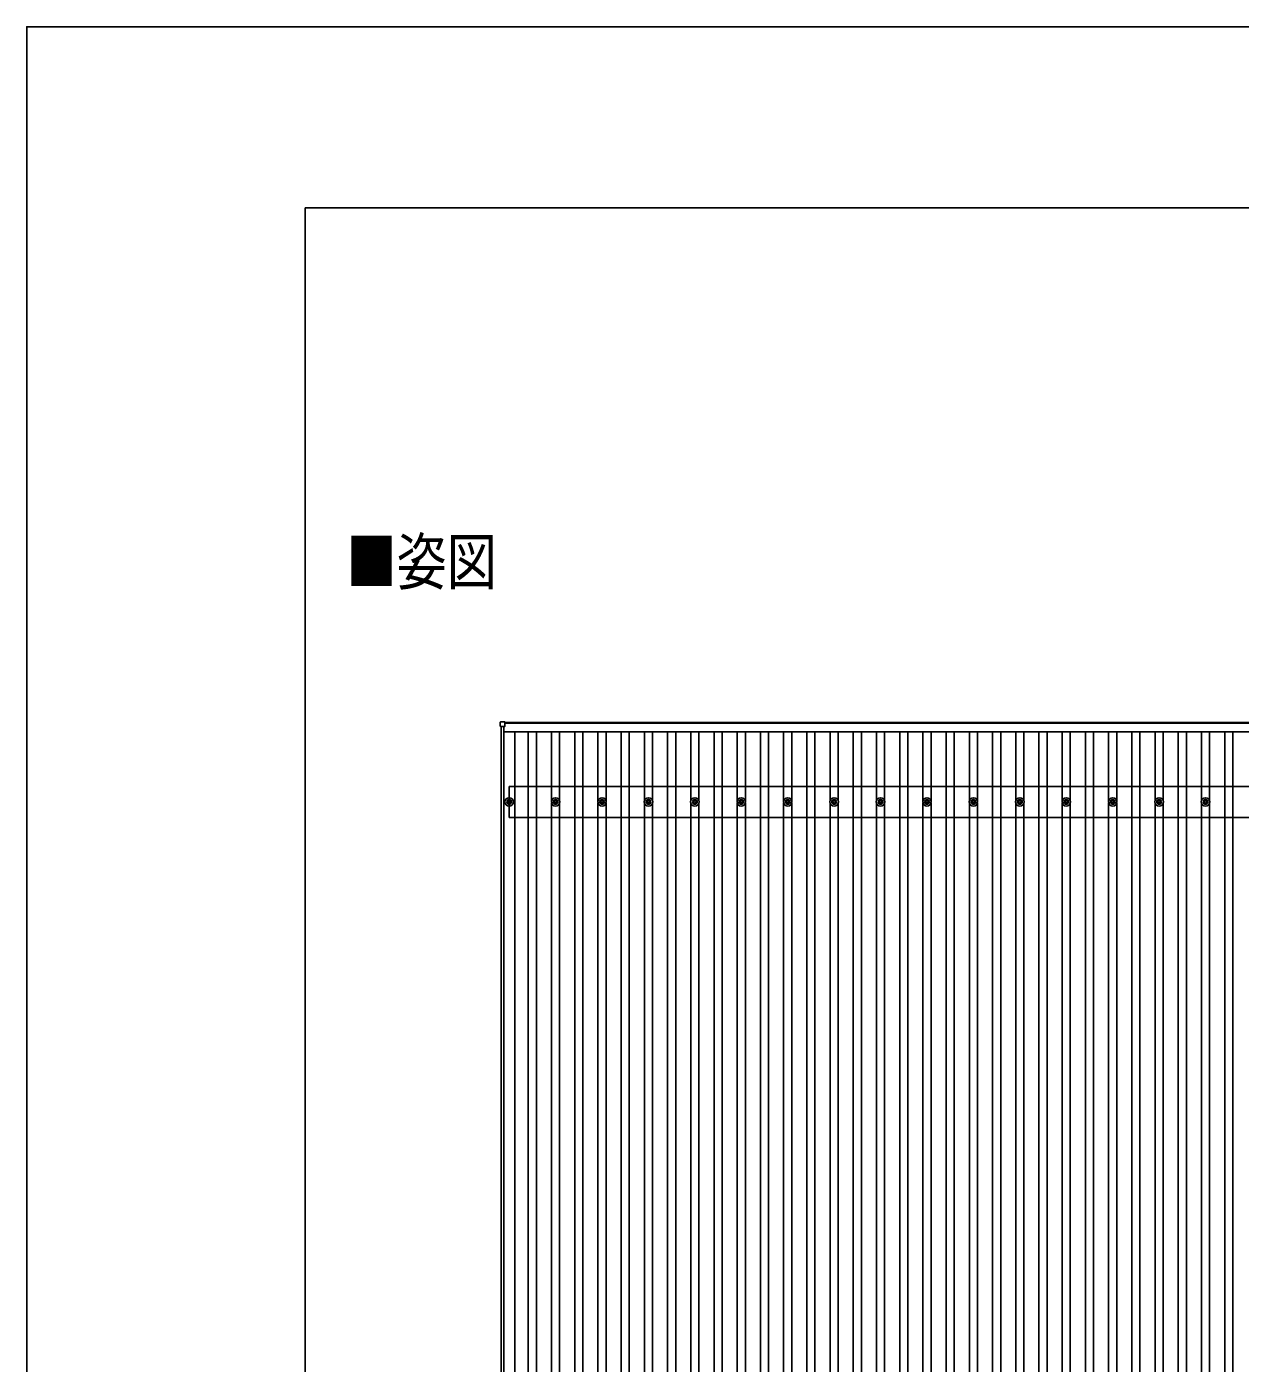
# Model space of a CAD drawing. Units: millimetres, scale not verified. Extents: x -16820 to 16820, y -11880 to 11880.
# Drawn here: x -16820 to -11592, y 6121 to 11880 of the extents above; entities that cross this region are included whole.
import ezdxf
from ezdxf.enums import TextEntityAlignment as Align

# ---------------------------------------------------------------- set-up
doc = ezdxf.new("R2010")
doc.units = ezdxf.units.MM
doc.header["$LTSCALE"] = 50
for name, color, linetype in [('0-2_USER1', 3, 'Continuous'), ('0-5_YKK_13', 4, 'Continuous'), ('0-6_YKK_A1', 4, 'Continuous'), ('0-8_YKK_ZWAK', 7, 'Continuous')]:
    doc.layers.add(name, color=color, linetype=linetype)
doc.styles.add('ＭＳ ゴシック', font='')
doc.styles.get('ＭＳ ゴシック').set_extended_font_data('MS Gothic')

msp = doc.modelspace()

# ---------------------------------------------------------------- linework, layer by layer
at = {"layer": '0-5_YKK_13'}
for p, q in [((-14779.92, 8865.74), (-14779.92, 8883.74)), ((-14778.92, 8884.74), (-14760.92, 8884.74)), ((-14759.92, 8883.74), (-14759.92, 8865.74)), ((-14760.92, 8864.74), (-14778.92, 8864.74)), ((-14751.62, 8541.55), (-14747.2, 8541.55)), ((-14751.62, 8538.05), (-14747.2, 8538.05)), ((-14743.37, 8549.8), (-14743.37, 8545.38)), ((-14743.37, 8534.22), (-14743.37, 8529.8)), ((-14739.87, 8549.8), (-14739.87, 8545.38)), ((-14739.87, 8534.22), (-14739.87, 8529.8)), ((-14736.04, 8541.55), (-14731.62, 8541.55)), ((-14736.04, 8538.05), (-14731.62, 8538.05)), ((-14551.62, 8541.55), (-14547.2, 8541.55)), ((-14551.62, 8538.05), (-14547.2, 8538.05)), ((-14543.37, 8549.8), (-14543.37, 8545.38)), ((-14543.37, 8534.22), (-14543.37, 8529.8)), ((-14539.87, 8549.8), (-14539.87, 8545.38)), ((-14539.87, 8534.22), (-14539.87, 8529.8)), ((-14536.04, 8541.55), (-14531.62, 8541.55)), ((-14536.04, 8538.05), (-14531.62, 8538.05)), ((-14351.62, 8541.55), (-14347.21, 8541.55)), ((-14351.62, 8538.05), (-14347.21, 8538.05)), ((-14343.37, 8549.8), (-14343.37, 8545.38)), ((-14343.37, 8534.22), (-14343.37, 8529.8)), ((-14339.87, 8549.8), (-14339.87, 8545.38)), ((-14339.87, 8534.22), (-14339.87, 8529.8)), ((-14336.04, 8541.55), (-14331.63, 8541.55)), ((-14336.04, 8538.05), (-14331.63, 8538.05)), ((-14151.62, 8541.55), (-14147.21, 8541.55)), ((-14151.62, 8538.05), (-14147.21, 8538.05)), ((-14143.37, 8549.8), (-14143.37, 8545.38)), ((-14143.37, 8534.22), (-14143.37, 8529.8)), ((-14139.87, 8549.8), (-14139.87, 8545.38)), ((-14139.87, 8534.22), (-14139.87, 8529.8)), ((-14136.04, 8541.55), (-14131.63, 8541.55)), ((-14136.04, 8538.05), (-14131.63, 8538.05)), ((-13951.62, 8541.55), (-13947.21, 8541.55)), ((-13951.62, 8538.05), (-13947.21, 8538.05)), ((-13943.37, 8549.8), (-13943.37, 8545.38)), ((-13943.37, 8534.22), (-13943.37, 8529.8)), ((-13939.87, 8549.8), (-13939.87, 8545.38)), ((-13939.87, 8534.22), (-13939.87, 8529.8)), ((-13936.04, 8541.55), (-13931.63, 8541.55)), ((-13936.04, 8538.05), (-13931.63, 8538.05)), ((-13751.62, 8541.55), (-13747.21, 8541.55)), ((-13751.62, 8538.05), (-13747.21, 8538.05)), ((-13743.37, 8549.8), (-13743.37, 8545.38)), ((-13743.37, 8534.22), (-13743.37, 8529.8)), ((-13739.87, 8549.8), (-13739.87, 8545.38)), ((-13739.87, 8534.22), (-13739.87, 8529.8)), ((-13736.04, 8541.55), (-13731.63, 8541.55)), ((-13736.04, 8538.05), (-13731.63, 8538.05)), ((-13551.62, 8541.55), (-13547.21, 8541.55)), ((-13551.62, 8538.05), (-13547.21, 8538.05)), ((-13543.37, 8549.8), (-13543.37, 8545.38)), ((-13543.37, 8534.22), (-13543.37, 8529.8)), ((-13539.87, 8549.8), (-13539.87, 8545.38)), ((-13539.87, 8534.22), (-13539.87, 8529.8)), ((-13536.04, 8541.55), (-13531.63, 8541.55)), ((-13536.04, 8538.05), (-13531.63, 8538.05)), ((-13351.62, 8541.55), (-13347.21, 8541.55)), ((-13351.62, 8538.05), (-13347.21, 8538.05)), ((-13343.37, 8549.8), (-13343.37, 8545.38)), ((-13343.37, 8534.22), (-13343.37, 8529.8)), ((-13339.87, 8549.8), (-13339.87, 8545.38)), ((-13339.87, 8534.22), (-13339.87, 8529.8)), ((-13336.04, 8541.55), (-13331.63, 8541.55)), ((-13336.04, 8538.05), (-13331.63, 8538.05)), ((-13151.62, 8541.55), (-13147.21, 8541.55)), ((-13151.62, 8538.05), (-13147.21, 8538.05)), ((-13143.37, 8549.8), (-13143.37, 8545.38)), ((-13143.37, 8534.22), (-13143.37, 8529.8)), ((-13139.87, 8549.8), (-13139.87, 8545.38)), ((-13139.87, 8534.22), (-13139.87, 8529.8)), ((-13136.04, 8541.55), (-13131.63, 8541.55)), ((-13136.04, 8538.05), (-13131.63, 8538.05)), ((-12951.62, 8541.55), (-12947.21, 8541.55)), ((-12951.62, 8538.05), (-12947.21, 8538.05)), ((-12943.37, 8549.8), (-12943.37, 8545.38)), ((-12943.37, 8534.22), (-12943.37, 8529.8)), ((-12939.87, 8549.8), (-12939.87, 8545.38)), ((-12939.87, 8534.22), (-12939.87, 8529.8)), ((-12936.04, 8541.55), (-12931.63, 8541.55)), ((-12936.04, 8538.05), (-12931.63, 8538.05)), ((-12751.62, 8541.55), (-12747.21, 8541.55)), ((-12751.62, 8538.05), (-12747.21, 8538.05)), ((-12743.37, 8549.8), (-12743.37, 8545.38)), ((-12743.37, 8534.22), (-12743.37, 8529.8)), ((-12739.87, 8549.8), (-12739.87, 8545.38)), ((-12739.87, 8534.22), (-12739.87, 8529.8)), ((-12736.04, 8541.55), (-12731.63, 8541.55)), ((-12736.04, 8538.05), (-12731.63, 8538.05)), ((-12551.62, 8541.55), (-12547.21, 8541.55)), ((-12551.62, 8538.05), (-12547.21, 8538.05)), ((-12543.37, 8549.8), (-12543.37, 8545.38)), ((-12543.37, 8534.22), (-12543.37, 8529.8)), ((-12539.87, 8549.8), (-12539.87, 8545.38)), ((-12539.87, 8534.22), (-12539.87, 8529.8)), ((-12536.04, 8541.55), (-12531.63, 8541.55)), ((-12536.04, 8538.05), (-12531.63, 8538.05)), ((-12351.62, 8541.55), (-12347.21, 8541.55)), ((-12351.62, 8538.05), (-12347.21, 8538.05)), ((-12343.37, 8549.8), (-12343.37, 8545.38)), ((-12343.37, 8534.22), (-12343.37, 8529.8)), ((-12339.87, 8549.8), (-12339.87, 8545.38)), ((-12339.87, 8534.22), (-12339.87, 8529.8)), ((-12336.04, 8541.55), (-12331.63, 8541.55)), ((-12336.04, 8538.05), (-12331.63, 8538.05)), ((-12151.62, 8541.55), (-12147.21, 8541.55)), ((-12151.62, 8538.05), (-12147.21, 8538.05)), ((-12143.37, 8549.8), (-12143.37, 8545.38)), ((-12143.37, 8534.22), (-12143.37, 8529.8)), ((-12139.87, 8549.8), (-12139.87, 8545.38)), ((-12139.87, 8534.22), (-12139.87, 8529.8)), ((-12136.04, 8541.55), (-12131.63, 8541.55)), ((-12136.04, 8538.05), (-12131.63, 8538.05)), ((-11951.62, 8541.55), (-11947.21, 8541.55)), ((-11951.62, 8538.05), (-11947.21, 8538.05)), ((-11943.37, 8549.8), (-11943.37, 8545.38)), ((-11943.37, 8534.22), (-11943.37, 8529.8)), ((-11939.87, 8549.8), (-11939.87, 8545.38)), ((-11939.87, 8534.22), (-11939.87, 8529.8)), ((-11936.04, 8541.55), (-11931.63, 8541.55)), ((-11936.04, 8538.05), (-11931.63, 8538.05)), ((-11751.62, 8541.55), (-11747.21, 8541.55)), ((-11751.62, 8538.05), (-11747.21, 8538.05)), ((-11743.37, 8549.8), (-11743.37, 8545.38)), ((-11743.37, 8534.22), (-11743.37, 8529.8)), ((-11739.87, 8549.8), (-11739.87, 8545.38)), ((-11739.87, 8534.22), (-11739.87, 8529.8)), ((-11736.04, 8541.55), (-11731.63, 8541.55)), ((-11736.04, 8538.05), (-11731.63, 8538.05))]:
    msp.add_line(p, q, dxfattribs=at)
for centre, radius in [((-14741.62, 8539.8), 18.25), ((-14741.62, 8539.8), 10.15), ((-14741.62, 8539.8), 5.85), ((-14741.62, 8539.8), 5.25), ((-14541.62, 8539.8), 18.25), ((-14541.62, 8539.8), 10.15), ((-14541.62, 8539.8), 5.85), ((-14541.62, 8539.8), 5.25), ((-14341.62, 8539.8), 18.25), ((-14341.62, 8539.8), 10.15), ((-14341.62, 8539.8), 5.85), ((-14341.62, 8539.8), 5.25), ((-14141.62, 8539.8), 18.25), ((-14141.62, 8539.8), 10.15), ((-14141.62, 8539.8), 5.85), ((-14141.62, 8539.8), 5.25), ((-13941.62, 8539.8), 18.25), ((-13941.62, 8539.8), 10.15), ((-13941.62, 8539.8), 5.85), ((-13941.62, 8539.8), 5.25), ((-13741.62, 8539.8), 18.25), ((-13741.62, 8539.8), 10.15), ((-13741.62, 8539.8), 5.85), ((-13741.62, 8539.8), 5.25), ((-13541.62, 8539.8), 18.25), ((-13541.62, 8539.8), 10.15), ((-13541.62, 8539.8), 5.85), ((-13541.62, 8539.8), 5.25), ((-13341.62, 8539.8), 18.25), ((-13341.62, 8539.8), 10.15), ((-13341.62, 8539.8), 5.85), ((-13341.62, 8539.8), 5.25), ((-13141.62, 8539.8), 18.25), ((-13141.62, 8539.8), 10.15), ((-13141.62, 8539.8), 5.85), ((-13141.62, 8539.8), 5.25), ((-12941.62, 8539.8), 18.25), ((-12941.62, 8539.8), 10.15), ((-12941.62, 8539.8), 5.85), ((-12941.62, 8539.8), 5.25), ((-12741.62, 8539.8), 18.25), ((-12741.62, 8539.8), 10.15), ((-12741.62, 8539.8), 5.85), ((-12741.62, 8539.8), 5.25), ((-12541.62, 8539.8), 18.25), ((-12541.62, 8539.8), 10.15), ((-12541.62, 8539.8), 5.85), ((-12541.62, 8539.8), 5.25), ((-12341.62, 8539.8), 18.25), ((-12341.62, 8539.8), 10.15), ((-12341.62, 8539.8), 5.85), ((-12341.62, 8539.8), 5.25), ((-12141.62, 8539.8), 18.25), ((-12141.62, 8539.8), 10.15), ((-12141.62, 8539.8), 5.85), ((-12141.62, 8539.8), 5.25), ((-11941.62, 8539.8), 18.25), ((-11941.62, 8539.8), 10.15), ((-11941.62, 8539.8), 5.85), ((-11941.62, 8539.8), 5.25), ((-11741.62, 8539.8), 18.25), ((-11741.62, 8539.8), 10.15), ((-11741.62, 8539.8), 5.85), ((-11741.62, 8539.8), 5.25)]:
    msp.add_circle(centre, radius, dxfattribs=at)
for centre, start, end in [((-14778.92, 8883.74), 90, 180), ((-14760.92, 8883.74), 0, 90), ((-14778.92, 8865.74), 180, 270), ((-14760.92, 8865.74), 270, 0)]:
    msp.add_arc(centre, 1, start, end, dxfattribs=at)
at = {"layer": '0-6_YKK_A1'}
for p, q in [((-14759.92, 8881.44), (-8751.62, 8881.44)), ((-8766.62, 8879.38), (-14759.92, 8879.38)), ((-14776.62, 2206.7), (-14776.62, 8864.74)), ((-14764.62, 2206.7), (-14764.62, 8864.74)), ((-14764.62, 8841.38), (-8766.62, 8841.38)), ((-14716.62, 2237.98), (-14716.62, 8841.38)), ((-14659.12, 2237.98), (-14659.12, 8841.38)), ((-14624.12, 2237.98), (-14624.12, 8841.38)), ((-14559.12, 8544.98), (-14559.12, 8841.38)), ((-14524.12, 8544.98), (-14524.12, 8841.38)), ((-14459.12, 2237.98), (-14459.12, 8841.38)), ((-14424.12, 2237.98), (-14424.12, 8841.38)), ((-14359.12, 8544.99), (-14359.12, 8841.38)), ((-14324.12, 8544.97), (-14324.12, 8841.38)), ((-14259.12, 2237.98), (-14259.12, 8841.38)), ((-14224.12, 2237.98), (-14224.12, 8841.38)), ((-14159.12, 8544.99), (-14159.12, 8841.38)), ((-14124.12, 8544.97), (-14124.12, 8841.38)), ((-14059.12, 2237.98), (-14059.12, 8841.38)), ((-14024.12, 2237.98), (-14024.12, 8841.38)), ((-13959.12, 8544.99), (-13959.12, 8841.38)), ((-13924.12, 8544.97), (-13924.12, 8841.38)), ((-13859.12, 2237.98), (-13859.12, 8841.38)), ((-13824.12, 2237.98), (-13824.12, 8841.38)), ((-13759.12, 8544.99), (-13759.12, 8841.38)), ((-13724.12, 8544.97), (-13724.12, 8841.38)), ((-13659.12, 2237.98), (-13659.12, 8841.38)), ((-13624.12, 2237.98), (-13624.12, 8841.38)), ((-13559.12, 8544.99), (-13559.12, 8841.38)), ((-13524.12, 8544.97), (-13524.12, 8841.38)), ((-13459.12, 2237.98), (-13459.12, 8841.38)), ((-13424.12, 2237.98), (-13424.12, 8841.38)), ((-13359.12, 8544.99), (-13359.12, 8841.38)), ((-13324.12, 8544.97), (-13324.12, 8841.38)), ((-13259.12, 2237.98), (-13259.12, 8841.38)), ((-13224.12, 2237.98), (-13224.12, 8841.38)), ((-13159.12, 8544.99), (-13159.12, 8841.38)), ((-13124.12, 8544.97), (-13124.12, 8841.38)), ((-13059.12, 2237.98), (-13059.12, 8841.38)), ((-13024.12, 2237.98), (-13024.12, 8841.38)), ((-12959.12, 8544.99), (-12959.12, 8841.38)), ((-12924.12, 8544.97), (-12924.12, 8841.38)), ((-12859.12, 2237.98), (-12859.12, 8841.38)), ((-12824.12, 2237.98), (-12824.12, 8841.38)), ((-12759.12, 8544.99), (-12759.12, 8841.38)), ((-12724.12, 8544.97), (-12724.12, 8841.38)), ((-12659.12, 2237.98), (-12659.12, 8841.38)), ((-12624.12, 2237.98), (-12624.12, 8841.38)), ((-12559.12, 8544.99), (-12559.12, 8841.38)), ((-12524.12, 8544.97), (-12524.12, 8841.38)), ((-12459.12, 2237.98), (-12459.12, 8841.38)), ((-12424.12, 2237.98), (-12424.12, 8841.38)), ((-12359.12, 8544.99), (-12359.12, 8841.38)), ((-12324.12, 8544.97), (-12324.12, 8841.38)), ((-12259.12, 2237.98), (-12259.12, 8841.38)), ((-12224.12, 2237.98), (-12224.12, 8841.38)), ((-12159.12, 8544.99), (-12159.12, 8841.38)), ((-12124.12, 8544.97), (-12124.12, 8841.38)), ((-12059.12, 2237.98), (-12059.12, 8841.38)), ((-12024.12, 2237.98), (-12024.12, 8841.38)), ((-11959.12, 8544.99), (-11959.12, 8841.38)), ((-11924.12, 8544.97), (-11924.12, 8841.38)), ((-11859.12, 2237.98), (-11859.12, 8841.38)), ((-11824.12, 2237.98), (-11824.12, 8841.38)), ((-11759.12, 8544.99), (-11759.12, 8841.38)), ((-11724.12, 8544.97), (-11724.12, 8841.38)), ((-11659.12, 2237.98), (-11659.12, 8841.38)), ((-11624.12, 2237.98), (-11624.12, 8841.38)), ((-6941.62, 8606.8), (-14741.62, 8606.8)), ((-14741.62, 8472.8), (-14741.62, 8606.8)), ((-14559.12, 5544.98), (-14559.12, 8534.62)), ((-14524.12, 5544.98), (-14524.12, 8534.62)), ((-14359.12, 5544.99), (-14359.12, 8534.61)), ((-14324.12, 5544.97), (-14324.12, 8534.63)), ((-14159.12, 5544.99), (-14159.12, 8534.61)), ((-14124.12, 5544.97), (-14124.12, 8534.63)), ((-13959.12, 5544.99), (-13959.12, 8534.61)), ((-13924.12, 5544.97), (-13924.12, 8534.63)), ((-13759.12, 5544.99), (-13759.12, 8534.61)), ((-13724.12, 5544.97), (-13724.12, 8534.63)), ((-13559.12, 5544.99), (-13559.12, 8534.61)), ((-13524.12, 5544.97), (-13524.12, 8534.63)), ((-13359.12, 5544.99), (-13359.12, 8534.61)), ((-13324.12, 5544.97), (-13324.12, 8534.63)), ((-13159.12, 5544.99), (-13159.12, 8534.61)), ((-13124.12, 5544.97), (-13124.12, 8534.63)), ((-12959.12, 5544.99), (-12959.12, 8534.61)), ((-12924.12, 5544.97), (-12924.12, 8534.63)), ((-12759.12, 5544.99), (-12759.12, 8534.61)), ((-12724.12, 5544.97), (-12724.12, 8534.63)), ((-12559.12, 5544.99), (-12559.12, 8534.61)), ((-12524.12, 5544.97), (-12524.12, 8534.63)), ((-12359.12, 5544.99), (-12359.12, 8534.61)), ((-12324.12, 5544.97), (-12324.12, 8534.63)), ((-12159.12, 5544.99), (-12159.12, 8534.61)), ((-12124.12, 5544.97), (-12124.12, 8534.63)), ((-11959.12, 5544.99), (-11959.12, 8534.61)), ((-11924.12, 5544.97), (-11924.12, 8534.63)), ((-11759.12, 5544.99), (-11759.12, 8534.61)), ((-11724.12, 5544.97), (-11724.12, 8534.63)), ((-6941.62, 8472.8), (-14741.62, 8472.8))]:
    msp.add_line(p, q, dxfattribs=at)
at = {"layer": '0-8_YKK_ZWAK'}
for p in [(15580.08, 11100), (-15619.92, -10100)]:
    msp.add_line(p, (-15619.92, 11100), dxfattribs=at)
msp.add_lwpolyline([(-16820, -11880), (16820, -11880), (16820, 11880), (-16820, 11880)], close=True, dxfattribs=at)

# ---------------------------------------------------------------- texts
at = {"layer": '0-2_USER1', "style": 'ＭＳ ゴシック', "width": 0.8}
msp.add_text('■姿図', height=197.9, dxfattribs=at).set_placement((-15442.59, 9416.71), align=Align.BOTTOM_LEFT)

doc.saveas('drawing.dxf')
